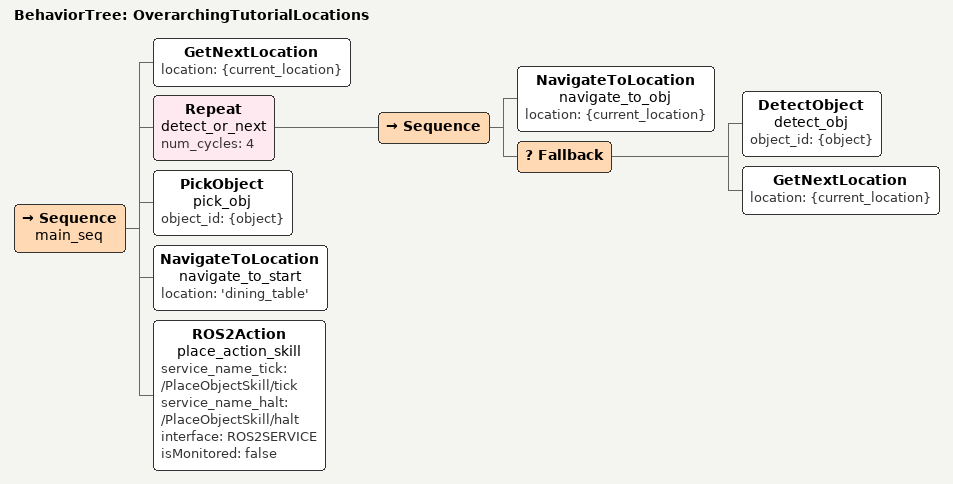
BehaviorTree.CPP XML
<root BTCPP_format="4">
    <BehaviorTree ID="OverarchingTutorialLocations">
        <Sequence name="main_seq">
            <GetNextLocation location="{current_location}" />
            <Repeat name="detect_or_next" num_cycles="4">
                <Sequence>
                    <NavigateToLocation name="navigate_to_obj" location="{current_location}" />
                    <Fallback>
                        <DetectObject name="detect_obj" object_id="{object}" />
                        <GetNextLocation location="{current_location}" />
                    </Fallback>
                </Sequence>
            </Repeat>
            <PickObject name="pick_obj" object_id="{object}" />
            <NavigateToLocation name="navigate_to_start" location="'dining_table'" />
            <ROS2Action name="place_action_skill" service_name_tick="/PlaceObjectSkill/tick"
                                service_name_halt="/PlaceObjectSkill/halt" interface="ROS2SERVICE" isMonitored="false"/>
        </Sequence>
    </BehaviorTree>
</root>
